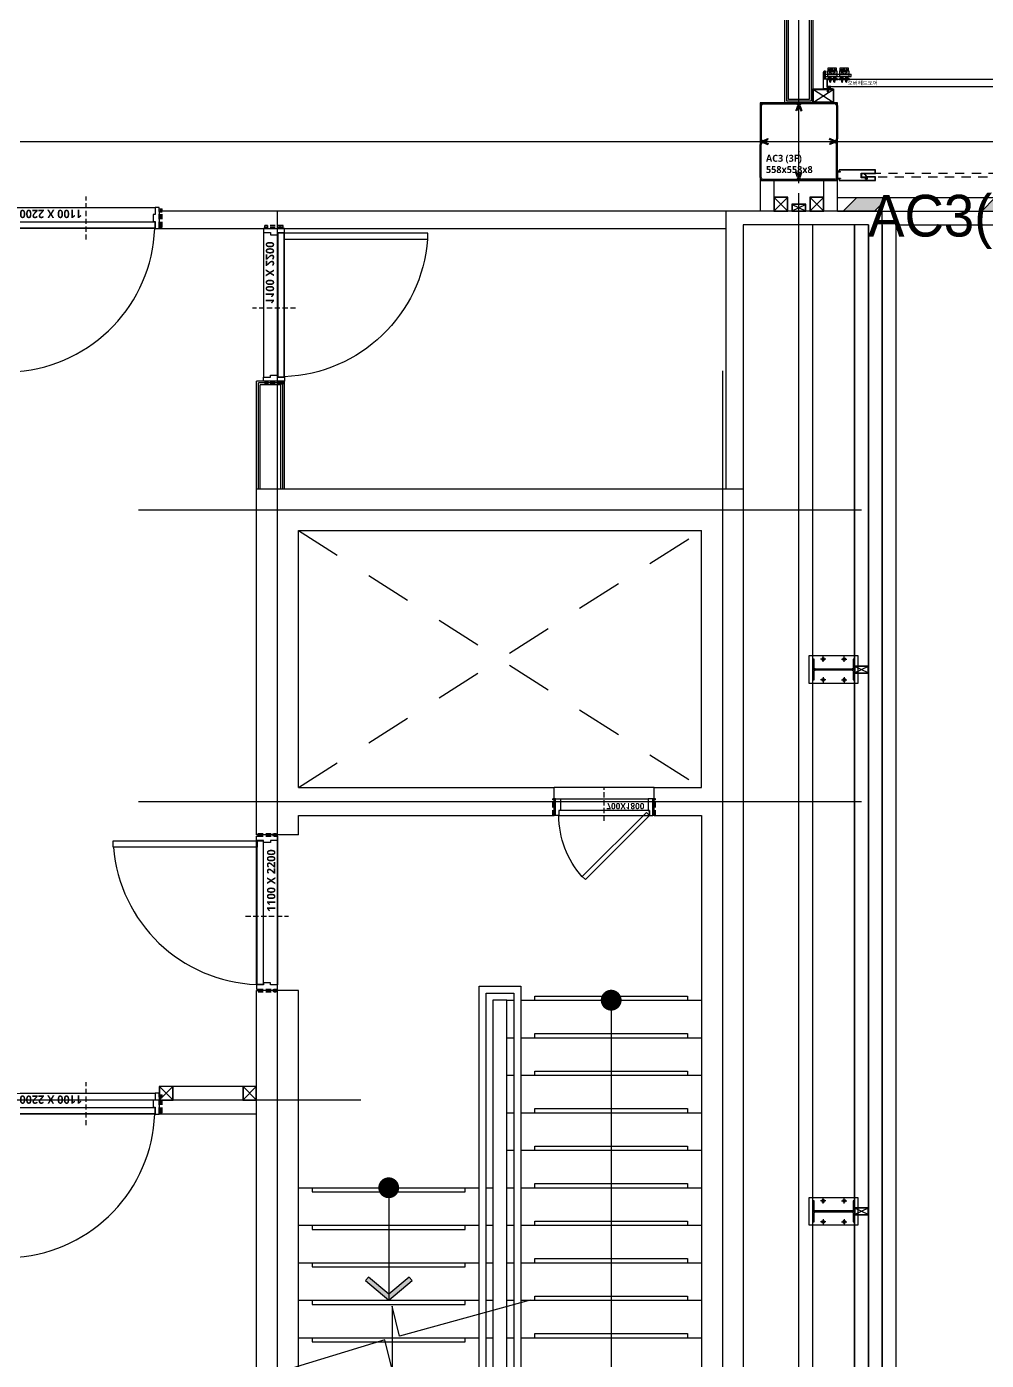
# Model space of a CAD drawing. Header units: millimetres. Extents: x -47382 to 204618, y -51045 to 127155.
# Drawn here: x 74446 to 81348, y 9599 to 19199 of the extents above; entities that cross this region are included whole.
import ezdxf
from ezdxf.enums import TextEntityAlignment as Align

# ---------------------------------------------------------------- set-up
doc = ezdxf.new("R2010")
doc.units = ezdxf.units.MM
doc.header["$LTSCALE"] = 300
doc.header["$MEASUREMENT"] = 0
for name, pattern in [('AF_01_Xref_PLAN_REV_01$0$HID', [2.3, 1.5, -0.8]), ('CEN', [62, 60, -1, 0, -1]), ('HID', [2, 1.1, -0.9]), ('HIDDEN2', [0.1875, 0.125, -0.0625])]:
    doc.linetypes.add(name, pattern=pattern)
doc.layers.get('0').update_dxf_attribs({"linetype": 'CONTINUOUS'})
doc.layers.get('Defpoints').update_dxf_attribs({"color": 153, "linetype": 'CONTINUOUS'})
for name, color, linetype in [('1', 7, 'CONTINUOUS'), ('6', 6, 'CONTINUOUS'), ('A-CEN', 1, 'CEN'), ('A-DOOR', 4, 'CONTINUOUS'), ('A-DOOR-JAMB', 4, 'CONTINUOUS'), ('A-DOOR-SILL', 8, 'CONTINUOUS'), ('A-DOOR-SWING', 8, 'CONTINUOUS'), ('A-FLOR-FLIN-TYP2', 8, 'CONTINUOUS'), ('A-FLOR-GW', 6, 'CONTINUOUS'), ('A-FLOR-PANL', 6, 'CONTINUOUS'), ('A-FLOR-STRA-ETC', 7, 'CONTINUOUS'), ('A-FLOR-STRA-MAIN', 4, 'CONTINUOUS'), ('A-FLOR-STRA-SUB', 9, 'CONTINUOUS'), ('A-FLOR-STUD', 9, 'CONTINUOUS'), ('A-PS-HID', 5, 'HID'), ('A-ST-AXIS-CEN', 252, 'CEN'), ('A-ST-COL', 2, 'CONTINUOUS'), ('A-ST-CONC', 2, 'CONTINUOUS'), ('A-WALL-DRY1', 7, 'CONTINUOUS'), ('AA-PARK-CAR4(B)', 5, 'CONTINUOUS'), ('AF_01_Xref_PLAN_REV_01$0$_시설물', 9, 'CONTINUOUS'), ('AF_01_Xref_PLAN_REV_01$0$DF', 7, 'CONTINUOUS'), ('Bound', 9, 'CONTINUOUS'), ('OVERHEAD DOOR - 1', 4, 'HID'), ('SS-PLATE', 32, 'CONTINUOUS'), ('STEEL', 2, 'CONTINUOUS'), ('XREF-PLAN$0$A-STEEL', 7, 'CONTINUOUS'), ('방화셔터', 11, 'HID')]:
    doc.layers.add(name, color=color, linetype=linetype)
doc.layers.add('A-ANNO-NPLT', color=129, linetype='CONTINUOUS', plot=False)
doc.layers.add('Defpoint', color=161, linetype='CONTINUOUS', plot=False)
doc.styles.add('AF_01_Xref_PLAN_REV_01$0$TEXT', font='')
doc.styles.add('SH_대대리576', font='NanumGothicBold.ttf')
doc.styles.add('SHP-나눔bo', font='')
doc.styles.add('돋움', font='')
doc.styles.get('AF_01_Xref_PLAN_REV_01$0$TEXT').set_extended_font_data('NanumGothic', bold=True)
doc.styles.get('SHP-나눔bo').set_extended_font_data('NanumGothic', bold=True)
doc.styles.get('돋움').set_extended_font_data('Dotum')

# ---------------------------------------------------------------- blocks, each defined once
blk = doc.blocks.new('A$Ce0defec1')
at = {"layer": 'A-ANNO-NPLT', "linetype": 'HIDDEN2'}
for p, q in [((-120, 720), (-120, 700)), ((-120, 720), (0, 720)), ((-120, 710), (0, 710)), ((-120, 700), (0, 700)), ((-110, 720), (-110, 700)), ((-20, 720), (-20, 700)), ((0, 720), (0, 700)), ((-160, 350), (78.3, 350)), ((-120, 0), (-120, -20)), ((-120, 0), (0, 0)), ((-110, 0), (-110, -20)), ((-20, 0), (-20, -20)), ((0, 0), (0, -20)), ((-120, -10), (0, -10)), ((-120, -20), (0, -20))]:
    blk.add_line(p, q, dxfattribs=at)
at = {"layer": 'A-ANNO-NPLT', "linetype": 'ByBlock'}
blk.add_lwpolyline([(-120, 676.7), (-85, 676.7), (-85, 23.3), (-120, 23.3)], close=True, dxfattribs=at)
at = {"layer": 'A-DOOR', "linetype": 'ByBlock'}
for p, q in [((-582, 214.7), (-120, 676.7)), ((-120, 676.7), (-120, 700)), ((-120, 700), (0, 700)), ((-120, 676.7), (-98, 654.7)), ((-85, 676.7), (-120, 676.7)), ((-85, 665), (-85, 676.7)), ((0, 700), (0, 665)), ((-560.8, 191.9), (-98, 654.7)), ((0, 665), (-85, 665))]:
    blk.add_line(p, q, dxfattribs=at)
blk.add_lwpolyline([(-582, 214.7), (-560.8, 191.9)], dxfattribs=at)
at = {"layer": 'A-DOOR-JAMB'}
for p, q in [((-85, 23.3), (-120, 23.3)), ((-120, 23.3), (-120, 0)), ((-110, 0), (0, 0)), ((-85, 35), (-85, 23.3)), ((0, 35), (-85, 35)), ((0, 0), (0, 35))]:
    blk.add_line(p, q, dxfattribs=at)
at = {"layer": 'A-DOOR-SILL'}
blk.add_line((0, 17.5), (0, 665), dxfattribs=at)
at = {"layer": 'A-DOOR-SWING'}
blk.add_arc((-117.3, 691.3), 668, 228.39157, 269.76546, dxfattribs=at)
at = {"layer": 'A-ANNO-NPLT', "linetype": 'ByBlock', "style": 'SHP-나눔bo'}
blk.add_text('700X1800', height=45, rotation=90, dxfattribs=at).set_placement((-30.4, 502.4), align=Align.CENTER)
blk = doc.blocks.new('A$C0e376f74')
at = {"layer": 'A-ANNO-NPLT', "linetype": 'HIDDEN2'}
for p, q in [((525, 230), (525, -80)), ((-20, 140), (-20, 10)), ((0, 140), (-20, 140)), ((0, 120), (-20, 120)), ((-10, 140), (-10, 10)), ((0, 140), (0, 10)), ((1100, 140), (1120, 140)), ((1100, 140), (1100, 10)), ((1100, 120), (1120, 120)), ((1110, 140), (1110, 10)), ((1120, 140), (1120, 10)), ((0, 30), (-20, 30)), ((0, 10), (-20, 10)), ((1100, 30), (1120, 30)), ((1100, 10), (1120, 10))]:
    blk.add_line(p, q, dxfattribs=at)
at = {"layer": 'A-ANNO-NPLT', "linetype": 'ByBlock'}
blk.add_lwpolyline([(1067, 102), (33, 102), (33, 147), (1067, 147)], close=True, dxfattribs=at)
at = {"layer": 'A-DOOR', "linetype": 'ByBlock'}
blk.add_lwpolyline([(1067, 1181), (1067, 147), (1022, 147), (1022, 1181)], close=True, dxfattribs=at)
at = {"layer": 'A-DOOR-JAMB'}
for points in [[(0, 20), (0, 0), (30, 0), (30, 50), (45, 50), (45, 100), (30, 100), (30, 150), (0, 150), (0, 130)], [(1100, 20), (1100, 0), (1070, 0), (1070, 50), (1055, 50), (1055, 100), (1070, 100), (1070, 150), (1100, 150), (1100, 130)]]:
    blk.add_lwpolyline(points, dxfattribs=at)
at = {"layer": 'A-DOOR-SILL'}
for p, q in [((30, 150), (1070, 150)), ((1070, 0), (30, 0))]:
    blk.add_line(p, q, dxfattribs=at)
at = {"layer": 'A-DOOR-SWING'}
blk.add_arc((1106.9, 108.7), 1074.7, 94.52992, 177.80346, dxfattribs=at)
at = {"layer": 'A-ANNO-NPLT', "linetype": 'ByBlock', "style": 'SHP-나눔bo'}
blk.add_text('1100 X 2200', height=60, dxfattribs=at).set_placement((780.6, 15.7), align=Align.CENTER)
blk = doc.blocks.new('XR-평면도$0$8F-PLAN$0$arrow2')
at = {"color": 8}
blk.add_lwpolyline([(-0.002, 0.87), (0.738, 0), (-0.002, -0.87), (0.15, -1), (1, 0), (0.15, 1)], close=True, dxfattribs=at)
for points in [[(-0.002, 0.87), (0.15, 1), (0.738, 0), (1, 0)], [(0.738, 0), (1, 0), (-0.002, -0.87), (0.15, -1)]]:
    blk.add_solid(points, dxfattribs=at)
blk = doc.blocks.new('35')
at = {"layer": 'A-CEN'}
for p, q in [((-5643.6, -850), (-5643.6, 9450)), ((-2443.6, 9450), (-2443.6, -850)), ((-6643.6, 8450), (-1443.6, 8450)), ((-6643.6, 6350), (-1443.6, 6350))]:
    blk.add_line(p, q, dxfattribs=at)
at = {"layer": 'A-FLOR-FLIN-TYP2'}
blk.add_line((-2933.6, 6450), (-3653.6, 6450), dxfattribs=at)
at = {"layer": 'A-FLOR-STRA-ETC'}
for p, q in [((-3243.6, 4920), (-3243.6, 1125)), ((-4843.6, 3570), (-4843.6, 2760))]:
    blk.add_line(p, q, dxfattribs=at)
at = {"layer": 'A-FLOR-STRA-ETC', "const_width": 75}
for points in [[(-3243.6, 4957.5, -1), (-3243.6, 4882.5, -1)], [(-4843.6, 3607.5, -1), (-4843.6, 3532.5, -1)]]:
    blk.add_lwpolyline(points, format="xyb", close=True, dxfattribs=at)
at = {"layer": 'A-FLOR-STRA-ETC'}
blk.add_lwpolyline([(-3825.8, 2760.5), (-4764.9, 2501.5), (-4818.6, 2718.8), (-4818.6, 2261.2), (-4871.6, 2475.1), (-5711.5, 2217.6)], dxfattribs=at)
at = {"layer": 'A-FLOR-STRA-MAIN'}
for p, q in [((-3993.6, 4920), (-3943.6, 4920)), ((-3893.6, 4920), (-2593.6, 4920)), ((-3993.6, 4650), (-3943.6, 4650)), ((-3893.6, 4650), (-2593.6, 4650)), ((-3993.6, 4380), (-3943.6, 4380)), ((-3893.6, 4380), (-2593.6, 4380)), ((-3993.6, 4110), (-3943.6, 4110)), ((-3893.6, 4110), (-2593.6, 4110)), ((-3993.6, 3840), (-3943.6, 3840)), ((-3893.6, 3840), (-2593.6, 3840)), ((-5493.6, 3570), (-4193.6, 3570)), ((-4143.6, 3570), (-4093.6, 3570)), ((-3993.6, 3570), (-3943.6, 3570)), ((-3893.6, 3570), (-2593.6, 3570)), ((-5493.6, 3300), (-4193.6, 3300)), ((-4143.6, 3300), (-4093.6, 3300)), ((-3993.6, 3300), (-3943.6, 3300)), ((-3893.6, 3300), (-2593.6, 3300)), ((-5493.6, 3030), (-4193.6, 3030)), ((-4143.6, 3030), (-4093.6, 3030)), ((-3993.6, 3030), (-3943.6, 3030)), ((-3893.6, 3030), (-2593.6, 3030)), ((-5493.6, 2760), (-4193.6, 2760)), ((-4143.6, 2760), (-4093.6, 2760)), ((-3993.6, 2760), (-3943.6, 2760)), ((-3893.6, 2760), (-2593.6, 2760)), ((-5493.6, 2490), (-4193.6, 2490)), ((-4143.6, 2490), (-4093.6, 2490)), ((-3993.6, 2490), (-3943.6, 2490)), ((-3893.6, 2490), (-2593.6, 2490))]:
    blk.add_line(p, q, dxfattribs=at)
blk.add_lwpolyline([(-3993.6, 4920), (-4093.6, 4920), (-4093.6, 1950), (-3993.6, 1950)], close=True, dxfattribs=at)
at = {"layer": 'A-FLOR-STRA-SUB'}
for points in [[(-4193.6, 5020), (-3893.6, 5020), (-3893.6, 1850), (-4193.6, 1850)], [(-4143.6, 4970), (-3943.6, 4970), (-3943.6, 1900), (-4143.6, 1900)]]:
    blk.add_lwpolyline(points, close=True, dxfattribs=at)
at = {"layer": 'A-FLOR-STRA-SUB', "color": 250}
for points in [[(-3793.6, 4920), (-3793.6, 4950), (-2693.6, 4950), (-2693.6, 4920)], [(-3793.6, 4650), (-3793.6, 4680), (-2693.6, 4680), (-2693.6, 4650)], [(-3793.6, 4380), (-3793.6, 4410), (-2693.6, 4410), (-2693.6, 4380)], [(-3793.6, 4110), (-3793.6, 4140), (-2693.6, 4140), (-2693.6, 4110)], [(-3793.6, 3840), (-3793.6, 3870), (-2693.6, 3870), (-2693.6, 3840)], [(-5393.6, 3570), (-5393.6, 3540), (-4293.6, 3540), (-4293.6, 3570)], [(-3793.6, 3570), (-3793.6, 3600), (-2693.6, 3600), (-2693.6, 3570)], [(-5393.6, 3300), (-5393.6, 3270), (-4293.6, 3270), (-4293.6, 3300)], [(-3793.6, 3300), (-3793.6, 3330), (-2693.6, 3330), (-2693.6, 3300)], [(-5393.6, 3030), (-5393.6, 3000), (-4293.6, 3000), (-4293.6, 3030)], [(-3793.6, 3030), (-3793.6, 3060), (-2693.6, 3060), (-2693.6, 3030)], [(-3793.6, 2760), (-3793.6, 2790), (-2693.6, 2790), (-2693.6, 2760)], [(-5393.6, 2760), (-5393.6, 2730), (-4293.6, 2730), (-4293.6, 2760)], [(-3793.6, 2490), (-3793.6, 2520), (-2693.6, 2520), (-2693.6, 2490)], [(-5393.6, 2490), (-5393.6, 2460), (-4293.6, 2460), (-4293.6, 2490)]]:
    blk.add_lwpolyline(points, dxfattribs=at)
at = {"layer": 'A-PS-HID'}
for p, q in [((-5493.6, 6450), (-2593.6, 8300)), ((-5493.6, 8300), (-2593.6, 6450))]:
    blk.add_line(p, q, dxfattribs=at)
at = {"layer": 'A-ST-CONC'}
for p, q in [((-5793.6, 8600), (-2293.6, 8600)), ((-5793.6, 6110), (-5793.6, 8600)), ((-2293.6, 8600), (-2293.6, 0)), ((-5493.6, 8300), (-2593.6, 8300)), ((-5493.6, 6450), (-5493.6, 8300)), ((-2593.6, 6450), (-2593.6, 8300)), ((-5493.6, 6450), (-3653.6, 6450)), ((-3653.6, 6250), (-3653.6, 6450)), ((-2933.6, 6250), (-2933.6, 6450)), ((-2933.6, 6450), (-2593.6, 6450)), ((-5493.6, 6250), (-3653.6, 6250)), ((-5493.6, 6110), (-5493.6, 6250)), ((-2933.6, 6250), (-2593.6, 6250)), ((-2593.6, 6250), (-2593.6, 300)), ((-5493.6, 6110), (-5793.6, 6110)), ((-5793.6, 0), (-5793.6, 4990)), ((-5493.6, 4990), (-5793.6, 4990)), ((-5493.6, 300), (-5493.6, 4990))]:
    blk.add_line(p, q, dxfattribs=at)
at = {"layer": 'A-DOOR', "xscale": -1, "rotation": 270}
blk.add_blockref('A$Ce0defec1', (-3643.6, 6370), dxfattribs=at)
at = {"layer": 'A-DOOR', "rotation": 89.99999999999997}
blk.add_blockref('A$C0e376f74', (-5643.6, 5000), dxfattribs=at)
at = {"layer": 'A-FLOR-STRA-ETC', "extrusion": (0, 0, -1), "xscale": -166.9148302599861, "yscale": 167.8920954242349, "zscale": -166.9148302599861, "rotation": 89.99998299062116}
blk.add_blockref('XR-평면도$0$8F-PLAN$0$arrow2', (4843.6, 2926.9), dxfattribs=at)
blk = doc.blocks.new('A$C284E115B')
at = {"layer": 'A-FLOR-STUD'}
for p, q in [((2.3, 47.7, -103000), (97.7, 2.3, -103000)), ((2.3, 2.3, -103000), (97.7, 47.7, -103000))]:
    blk.add_line(p, q, dxfattribs=at)
at = {"layer": 'A-FLOR-STUD', "elevation": -103000}
for points in [[(0, 50), (100, 50), (100, 0), (0, 0)], [(2.3, 47.7), (97.7, 47.7), (97.7, 2.3), (2.3, 2.3)]]:
    blk.add_lwpolyline(points, close=True, dxfattribs=at)
blk = doc.blocks.new('BOLT')
at = {"layer": '1', "color": 251}
for p, q in [((-21, 0), (21, 0)), ((0, -21), (0, 21))]:
    blk.add_line(p, q, dxfattribs=at)
at = {"layer": '6', "color": 251}
blk.add_circle((0, 0), 11, dxfattribs=at)
blk = doc.blocks.new('WC2_BP')
at = {"layer": 'SS-PLATE', "color": 251, "ltscale": 0.05}
blk.add_lwpolyline([(-175, -100), (175, -100), (175, 100), (-175, 100)], close=True, dxfattribs=at)
at = {"linetype": 'HID', "yscale": 0.909090909090909, "zscale": 0.909090909090909}
for p, xscale in [((-75, 75), -0.909090909090909), ((75, 75), 0.909090909090909)]:
    blk.add_blockref('BOLT', p, dxfattribs=dict(at, xscale=xscale))
at = {"linetype": 'HID', "yscale": 0.909090909090909, "zscale": 0.909090909090909, "rotation": 180}
for p, xscale in [((-75, -75), 0.909090909090909), ((75, -75), -0.909090909090909)]:
    blk.add_blockref('BOLT', p, dxfattribs=dict(at, xscale=xscale))
blk = doc.blocks.new('H-300X150X6_5X9')
at = {"layer": 'Defpoint'}
for p, q in [((0, -150), (0, 150)), ((-3.25, 0), (3.25, 0))]:
    blk.add_line(p, q, dxfattribs=at)
at = {"layer": 'STEEL'}
blk.add_lwpolyline([(-75, -150), (-75, -141), (-16.25, -141, 0.4142136), (-3.25, -128), (-3.25, 128, 0.4142136), (-16.25, 141), (-75, 141), (-75, 150), (75, 150), (75, 141), (16.25, 141, 0.4142136), (3.25, 128), (3.25, -128, 0.4142136), (16.25, -141), (75, -141), (75, -150)], format="xyb", close=True, dxfattribs=at)
at = {"layer": 'SS-PLATE', "color": 251, "ltscale": 0.05, "rotation": 90}
blk.add_blockref('WC2_BP', (0, 0), dxfattribs=at)
blk = doc.blocks.new('A$C2E56680A')
blk.add_blockref('A$C284E115B', (0, 50))
at = {"layer": 'STEEL', "rotation": 269.9999999999999}
blk.add_blockref('H-300X150X6_5X9', (250, 75, -103000), dxfattribs=at)
blk = doc.blocks.new('A$C021975BA')
at = {"layer": 'A-WALL-DRY1'}
for points in [[(-25, 351), (-25, -570), (175, -570), (175, 351)], [(-12.5, 338.5), (-12.5, -557.5), (162.5, -557.5), (162.5, 338.5)], [(0, 326), (0, -545), (150, -545), (150, 326)]]:
    blk.add_lwpolyline(points, close=True, dxfattribs=at)
blk = doc.blocks.new('XREF-PLAN$0$각-100X100')
at = {"layer": 'XREF-PLAN$0$A-STEEL', "color": 1}
for p, q in [((-47.7, -47.7), (47.7, 47.7)), ((-47.7, 47.7), (47.7, -47.7))]:
    blk.add_line(p, q, dxfattribs=at)
at = {"layer": 'XREF-PLAN$0$A-STEEL'}
blk.add_lwpolyline([(-50, -50), (50, -50), (50, 50), (-50, 50)], close=True, dxfattribs=at)
at = {"layer": 'XREF-PLAN$0$A-STEEL', "color": 8}
blk.add_lwpolyline([(-47.7, -47.7), (47.7, -47.7), (47.7, 47.7), (-47.7, 47.7)], close=True, dxfattribs=at)
blk = doc.blocks.new('_P대형')
at = {"layer": 'AA-PARK-CAR4(B)'}
blk.add_lwpolyline([(-150, -1500), (-150, -13000), (-3250, -13000), (-3250, -1500)], close=True, dxfattribs=at)
blk = doc.blocks.new('AF_01_Xref_PLAN_REV_01$0$OHD-BOLT')
at = {"layer": 'AF_01_Xref_PLAN_REV_01$0$DF', "color": 9}
for p, q in [((-5.2, -34.7), (-5.2, -31)), ((5.2, -31), (-5.2, -31)), ((4.1, -35.2), (-4.1, -35.2)), ((-3.2, -4.8), (-3.2, -9.1)), ((-3.2, -9.9), (-3.2, -10.9)), ((-3.2, -11.7), (-3.2, -12.7)), ((-3.2, -13.5), (-3.2, -14.6)), ((-3.2, -15.4), (-3.2, -16.4)), ((-3.2, -17.2), (-3.2, -18.2)), ((-3.2, -19), (-3.2, -20.1)), ((-3.2, -20.9), (-3.2, -21.9)), ((-3.2, -22.7), (-3.2, -23.7)), ((-3.2, -24.5), (-3.2, -25.5)), ((-3.2, -26.4), (-3.2, -27.2)), ((-2.7, -34.7), (-2.7, -31)), ((2.7, -34.7), (2.7, -31)), ((3.1, -4.8), (3.1, -8.3)), ((3.1, -9.1), (3.1, -10.1)), ((3.1, -10.9), (3.1, -11.9)), ((3.1, -12.7), (3.1, -13.8)), ((3.1, -14.6), (3.1, -15.6)), ((3.1, -16.4), (3.1, -17.4)), ((3.1, -18.2), (3.1, -19.3)), ((3.1, -20.1), (3.1, -21.1)), ((3.1, -21.9), (3.1, -22.9)), ((3.1, -23.7), (3.1, -24.8)), ((3.1, -25.6), (3.1, -27.2)), ((5.2, -34.7), (5.2, -31))]:
    blk.add_line(p, q, dxfattribs=at)
at = {"layer": 'AF_01_Xref_PLAN_REV_01$0$DF', "color": 10}
for p, q in [((4.1, -8.3), (-4.2, -11.7)), ((-1.1, -8.6), (-4.2, -9.9)), ((4.1, -10.1), (-4.2, -13.5)), ((4.1, -11.9), (-4.2, -15.4)), ((4.1, -13.8), (-4.2, -17.2)), ((4.1, -15.6), (-4.2, -19)), ((4.1, -17.4), (-4.2, -20.9)), ((4.1, -19.3), (-4.2, -22.7)), ((4.1, -21.1), (-4.2, -24.5)), ((4.1, -22.9), (-4.2, -26.4)), ((4.1, -24.8), (-1.8, -27.2))]:
    blk.add_line(p, q, dxfattribs=at)
at = {"layer": 'AF_01_Xref_PLAN_REV_01$0$DF', "color": 9}
for points in [[(-3.2, -4.8), (0, 0), (3.1, -4.8)], [(3.1, -6.8), (-1.1, -8.6), (-3.2, -7.5), (-0.7, -5), (0, 0)], [(-3.2, -10.3), (-4.2, -9.9), (-3.2, -10.7)], [(-3.2, -12.1), (-4.2, -11.7), (-3.2, -12.5)], [(-3.2, -13.9), (-4.2, -13.5), (-3.2, -14.3)], [(-3.2, -15.8), (-4.2, -15.4), (-3.2, -16.2)], [(-3.2, -17.6), (-4.2, -17.2), (-3.2, -18)], [(-3.2, -19.4), (-4.2, -19), (-3.2, -19.8)], [(-3.2, -21.3), (-4.2, -20.9), (-3.2, -21.7)], [(-3.2, -23.1), (-4.2, -22.7), (-3.2, -23.5)], [(-3.2, -24.9), (-4.2, -24.5), (-3.2, -25.3)], [(-3.2, -26.8), (-4.2, -26.4), (-3.2, -27.2)], [(-2.6, -27.2), (3.1, -24.8), (4.1, -24.8), (3.1, -25.6), (-0.7, -27.2)], [(3.1, -7.9), (4.1, -8.3), (3.1, -7.5)], [(3.1, -7.9), (4.1, -8.3), (3.1, -7.5)], [(3.1, -9.7), (4.1, -10.1), (3.1, -9.3)], [(3.1, -9.7), (4.1, -10.1), (3.1, -9.3)], [(3.1, -11.5), (4.1, -11.9), (3.1, -11.1)], [(3.1, -11.5), (4.1, -11.9), (3.1, -11.1)], [(3.1, -13.4), (4.1, -13.8), (3.1, -13)], [(3.1, -13.4), (4.1, -13.8), (3.1, -13)], [(3.1, -15.2), (4.1, -15.6), (3.1, -14.8)], [(3.1, -15.2), (4.1, -15.6), (3.1, -14.8)], [(3.1, -17), (4.1, -17.4), (3.1, -16.6)], [(3.1, -17), (4.1, -17.4), (3.1, -16.6)], [(3.1, -18.9), (4.1, -19.3), (3.1, -18.5)], [(3.1, -18.9), (4.1, -19.3), (3.1, -18.5)], [(3.1, -20.7), (4.1, -21.1), (3.1, -20.3)], [(3.1, -20.7), (4.1, -21.1), (3.1, -20.3)], [(3.1, -22.5), (4.1, -22.9), (3.1, -22.1)], [(3.1, -22.5), (4.1, -22.9), (3.1, -22.1)], [(3.1, -24.4), (4.1, -24.8), (3.1, -24)]]:
    blk.add_lwpolyline(points, dxfattribs=at)
for points in [[(-9, -28), (9, -28), (9, -27.2), (-9, -27.2)], [(-4.3, -31), (4.3, -31), (9, -28), (-9, -28)], [(-4.2, -11.7), (-3.2, -10.9), (3.1, -8.3), (4.1, -8.3), (3.1, -9.1), (-3.2, -11.7)], [(-4.2, -9.9), (-3.2, -9.1), (-2.1, -8.6), (-1.1, -8.6), (-2.1, -9.4), (-3.2, -9.9)], [(-4.2, -13.5), (-3.2, -12.7), (3.1, -10.1), (4.1, -10.1), (3.1, -10.9), (-3.2, -13.5)], [(-4.2, -15.4), (-3.2, -14.6), (3.1, -11.9), (4.1, -11.9), (3.1, -12.7), (-3.2, -15.4)], [(-4.2, -17.2), (-3.2, -16.4), (3.1, -13.8), (4.1, -13.8), (3.1, -14.6), (-3.2, -17.2)], [(-4.2, -19), (-3.2, -18.2), (3.1, -15.6), (4.1, -15.6), (3.1, -16.4), (-3.2, -19)], [(-4.2, -20.9), (-3.2, -20.1), (3.1, -17.4), (4.1, -17.4), (3.1, -18.2), (-3.2, -20.9)], [(-4.2, -22.7), (-3.2, -21.9), (3.1, -19.3), (4.1, -19.3), (3.1, -20.1), (-3.2, -22.7)], [(-4.2, -24.5), (-3.2, -23.7), (3.1, -21.1), (4.1, -21.1), (3.1, -21.9), (-3.2, -24.5)], [(-4.2, -26.4), (-3.2, -25.5), (3.1, -22.9), (4.1, -22.9), (3.1, -23.7), (-3.2, -26.4)]]:
    blk.add_lwpolyline(points, close=True, dxfattribs=at)
for centre, radius, start, end in [((-4, -33.3), 1.86, 226.9662, 313.0338), ((0, -27.6), 7.61, 249.11949, 290.88051), ((4, -33.3), 1.86, 226.9662, 313.0338)]:
    blk.add_arc(centre, radius, start, end, dxfattribs=at)
blk = doc.blocks.new('AF_01_Xref_PLAN_REV_01$0$OHD-UNIT_01')
at = {"layer": 'AF_01_Xref_PLAN_REV_01$0$DF', "color": 6}
for p, q in [((6.3, -35.8), (6.3, -36.1)), ((16, -47.3), (16, -60.3)), ((16.2, -47.3), (16.2, -60.3)), ((19.8, -47.3), (19.8, -60.3)), ((20, -47.3), (20, -60.3)), ((30, -52.8), (30, -79)), ((40, -52.8), (40, -79)), ((50, -47.3), (50, -60.3)), ((50.2, -47.3), (50.2, -60.3)), ((53.8, -47.3), (53.8, -60.3)), ((54, -47.3), (54, -60.3)), ((63.7, -35.8), (63.7, -36.1))]:
    blk.add_line(p, q, dxfattribs=at)
for points in [[(0, 0), (70, 0), (70, -2.3), (0, -2.3)], [(6.2, -2.3), (63.8, -2.3), (63.8, -17.3), (6.2, -17.3)]]:
    blk.add_lwpolyline(points, close=True, dxfattribs=at)
blk.add_lwpolyline([(70, -17.3, -0.032432), (70, -35.8), (0, -35.8, -0.032432), (0, -17.3)], format="xyb", close=True, dxfattribs=at)
blk.add_lwpolyline([(53.8, -60.3), (66.2, -60.3), (66.8, -59.3), (66.8, -37.2, 0.374279), (65.9, -36.3), (59.2, -35.8), (10.7, -35.8), (4.1, -36.3, 0.374279), (3.2, -37.2), (3.2, -59.3)], format="xyb", dxfattribs=at)
for points in [[(16, -59.3), (3.2, -59.3), (3.8, -60.3), (16.2, -60.3)], [(6.2, -60.3), (6.2, -80), (63.8, -80), (63.8, -60.3)], [(19.8, -60.3), (29.5, -60.3), (29.5, -52.4)], [(29.5, -59.3), (20, -59.3)], [(40.5, -52.4), (40.5, -60.3), (50.2, -60.3)], [(50, -59.3), (40.5, -59.3)], [(66.8, -59.3), (54, -59.3)]]:
    blk.add_lwpolyline(points, dxfattribs=at)
at = {"layer": 'AF_01_Xref_PLAN_REV_01$0$DF', "color": 9}
for points in [[(15, -17.3), (15, -14.3), (21, -14.3), (21, -17.3)], [(15, -60.3), (15, -70), (21, -70), (21, -60.3)], [(15.2, -17.3), (15.2, -14.6), (20.8, -14.6), (20.8, -17.3)], [(15.2, -60.3), (15.2, -69.8), (20.8, -69.8), (20.8, -60.3)], [(55, -17.3), (55, -14.3), (49, -14.3), (49, -17.3)], [(55, -60.3), (55, -70), (49, -70), (49, -60.3)], [(54.8, -17.3), (54.8, -14.6), (49.2, -14.6), (49.2, -17.3)], [(54.8, -60.3), (54.8, -69.8), (49.2, -69.8), (49.2, -60.3)]]:
    blk.add_lwpolyline(points, dxfattribs=at)
at = {"layer": 'AF_01_Xref_PLAN_REV_01$0$DF', "color": 6}
for radius in [9, 8.5]:
    blk.add_circle((35, -45.3), radius, dxfattribs=at)
for centre, radius, start, end in [((18, -47.3), 2, 0, 180), ((18, -47.3), 1.8, 0, 180), ((31, -79), 1, 180, 270), ((39, -79), 1, 270, 0), ((52, -47.3), 2, 0, 180), ((52, -47.3), 1.8, 0, 180)]:
    blk.add_arc(centre, radius, start, end, dxfattribs=at)
at = {"layer": 'AF_01_Xref_PLAN_REV_01$0$DF'}
blk.add_blockref('AF_01_Xref_PLAN_REV_01$0$OHD-BOLT', (20.2, 24.9), dxfattribs=at)
at = {"layer": 'AF_01_Xref_PLAN_REV_01$0$DF', "xscale": -1}
blk.add_blockref('AF_01_Xref_PLAN_REV_01$0$OHD-BOLT', (49.8, 24.9), dxfattribs=at)
blk = doc.blocks.new('*U218')
at = {"layer": 'AF_01_Xref_PLAN_REV_01$0$DF', "color": 4}
for p, q in [((-58.4, 205.5), (-44.7, 205.5)), ((111.5, 205.5), (125.9, 205.5)), ((125.9, 190.2), (125.9, 205.2)), ((10388.5, 205.5), (10374.1, 205.5)), ((10374.1, 190.2), (10374.1, 205.2)), ((10558.4, 205.5), (10544.7, 205.5)), ((-58.4, 190.5), (-44.7, 190.5)), ((111.5, 190.5), (125.9, 190.5)), ((10388.5, 190.5), (10374.1, 190.5)), ((10558.4, 190.5), (10544.7, 190.5))]:
    blk.add_line(p, q, dxfattribs=at)
at = {"layer": 'AF_01_Xref_PLAN_REV_01$0$DF', "color": 9, "linetype": 'AF_01_Xref_PLAN_REV_01$0$HID'}
for p, q in [((-44.7, 205.5), (25.5, 205.5)), ((41.3, 205.5), (111.5, 205.5)), ((10458.7, 205.5), (10388.5, 205.5)), ((10544.7, 205.5), (10474.5, 205.5)), ((-44.7, 190.5), (25.5, 190.5)), ((41.3, 190.5), (111.5, 190.5)), ((10458.7, 190.5), (10388.5, 190.5)), ((10544.7, 190.5), (10474.5, 190.5))]:
    blk.add_line(p, q, dxfattribs=at)
at = {"layer": 'AF_01_Xref_PLAN_REV_01$0$DF'}
for p, q in [((25.5, 205.5), (41.3, 205.5)), ((10474.5, 205.5), (10458.7, 205.5)), ((25.5, 190.5), (41.3, 190.5)), ((10474.5, 190.5), (10458.7, 190.5))]:
    blk.add_line(p, q, dxfattribs=at)
at = {"layer": 'AF_01_Xref_PLAN_REV_01$0$DF', "color": 9}
for p, q in [((-145.5, 95.5), (-4.5, 4.5)), ((-145.5, 4.5), (-4.5, 95.5)), ((10645.5, 95.5), (10504.5, 4.5)), ((10645.5, 4.5), (10504.5, 95.5))]:
    blk.add_line(p, q, dxfattribs=at)
at = {"layer": 'AF_01_Xref_PLAN_REV_01$0$DF'}
for points in [[(-75, 221), (-75, 100), (-7.5, 100), (-7.5, 101.6), (-73.4, 101.6), (-73.4, 221), (-75, 221)], [(10575, 221), (10575, 100), (10507.5, 100), (10507.5, 101.6), (10573.4, 101.6), (10573.4, 221), (10575, 221)]]:
    blk.add_lwpolyline(points, dxfattribs=at)
for points in [[(-68.4, 231), (-58.4, 231), (-53.4, 221), (-57, 221), (-60.4, 227.8), (-66.4, 227.8), (-70.2, 220.2), (-70.2, 174.4), (-53.4, 174.4), (-53.4, 171.2), (-73.4, 171.2), (-73.4, 221)], [(10568.4, 231), (10558.4, 231), (10553.4, 221), (10557, 221), (10560.4, 227.8), (10566.4, 227.8), (10570.2, 220.2), (10570.2, 174.4), (10553.4, 174.4), (10553.4, 171.2), (10573.4, 171.2), (10573.4, 221)], [(-150, 100), (0, 100), (0, 0), (-150, 0)], [(30.4, 171.2), (-49.6, 171.2), (-49.6, 113.8), (-21.1, 113.8), (-21.1, 117), (-46.4, 117), (-46.4, 168), (30.4, 168)], [(30.4, 171.2), (30.4, 168), (-49.6, 168), (-49.6, 171.2)], [(36.4, 171.2), (36.4, 168), (116.4, 168), (116.4, 171.2)], [(10463.6, 171.2), (10463.6, 168), (10383.6, 168), (10383.6, 171.2)], [(10469.6, 171.2), (10549.6, 171.2), (10549.6, 113.8), (10521.1, 113.8), (10521.1, 117), (10546.4, 117), (10546.4, 168), (10469.6, 168)], [(10469.6, 171.2), (10469.6, 168), (10549.6, 168), (10549.6, 171.2)], [(10650, 100), (10500, 100), (10500, 0), (10650, 0)], [(-145.5, 95.5), (-4.5, 95.5), (-4.5, 4.5), (-145.5, 4.5)], [(10645.5, 95.5), (10504.5, 95.5), (10504.5, 4.5), (10645.5, 4.5)]]:
    blk.add_lwpolyline(points, close=True, dxfattribs=at)
at = {"layer": 'AF_01_Xref_PLAN_REV_01$0$DF', "color": 4}
for points in [[(-68.4, 221.2), (-68.4, 179.5, 1), (-58.4, 179.5), (-58.4, 221.2, 1), (-68.4, 221.2)], [(10568.4, 221.2), (10568.4, 179.5, -1), (10558.4, 179.5), (10558.4, 221.2, -1), (10568.4, 221.2)]]:
    blk.add_lwpolyline(points, format="xyb", dxfattribs=at)
blk.add_lwpolyline([(10545.4, 118), (10545.4, 168), (-45.4, 168), (-45.4, 118)], close=True, dxfattribs=at)
at = {"layer": 'AF_01_Xref_PLAN_REV_01$0$DF', "xscale": -1, "rotation": 180}
for name, p in [('AF_01_Xref_PLAN_REV_01$0$OHD-UNIT_01', (-44.6, 171.2)), ('AF_01_Xref_PLAN_REV_01$0$OHD-UNIT_01', (41.4, 171.2)), ('AF_01_Xref_PLAN_REV_01$0$OHD-BOLT', (10540.5, 74.4))]:
    blk.add_blockref(name, p, dxfattribs=at)
at = {"layer": 'AF_01_Xref_PLAN_REV_01$0$DF', "rotation": 180}
for name, p in [('AF_01_Xref_PLAN_REV_01$0$OHD-UNIT_01', (10458.6, 171.2)), ('AF_01_Xref_PLAN_REV_01$0$OHD-UNIT_01', (10544.6, 171.2)), ('AF_01_Xref_PLAN_REV_01$0$OHD-BOLT', (-40.5, 74.4))]:
    blk.add_blockref(name, p, dxfattribs=at)
at = {"layer": 'Defpoints', "style": 'AF_01_Xref_PLAN_REV_01$0$TEXT'}
blk.add_text('오버헤드도어', height=28, dxfattribs=at).set_placement((101.4, 142.5), align=Align.MIDDLE_LEFT)
blk = doc.blocks.new('AF_01_Xref_PLAN_REV_01$0$차량보호대_01')
at = {"layer": 'AF_01_Xref_PLAN_REV_01$0$_시설물'}
for points in [[(41.5, -100), (141.5, 0), (-83.5, 0), (-183.5, -100)], [(1037.5, -100), (1137.5, 0), (912.5, 0), (812.5, -100)], [(1712.5, -100), (1812.5, 0), (1587.5, 0), (1487.5, -100)], [(2387.5, -100), (2487.5, 0), (2262.5, 0), (2162.5, -100)], [(3062.5, -100), (3162.5, 0), (2937.5, 0), (2837.5, -100)], [(3737.5, -100), (3837.5, 0), (3612.5, 0), (3512.5, -100)], [(4412.5, -100), (4512.5, 0), (4287.5, 0), (4187.5, -100)], [(7787.5, -100), (7887.5, 0), (7662.5, 0), (7562.5, -100)], [(5087.5, -100), (5187.5, 0), (4962.5, 0), (4862.5, -100)], [(5762.5, -100), (5862.5, 0), (5637.5, 0), (5537.5, -100)], [(6437.5, -100), (6537.5, 0), (6312.5, 0), (6212.5, -100)], [(7112.5, -100), (7212.5, 0), (6987.5, 0), (6887.5, -100)], [(8462.5, -100), (8562.5, 0), (8337.5, 0), (8237.5, -100)], [(9137.5, -100), (9237.5, 0), (9012.5, 0), (8912.5, -100)], [(9933.5, -100), (10033.5, 0), (9808.5, 0), (9708.5, -100)]]:
    blk.add_hatch(color=253, dxfattribs=at).paths.add_polyline_path(points)
for p, q in [((-183.5, -100, -206000), (-83.5, 0, -206000)), ((41.5, -100, -206000), (141.5, 0, -206000)), ((812.5, -100), (912.5, 0)), ((1037.5, -100), (1137.5, 0)), ((1487.5, -100), (1587.5, 0)), ((1712.5, -100), (1812.5, 0)), ((2162.5, -100), (2262.5, 0)), ((2387.5, -100), (2487.5, 0)), ((2837.5, -100), (2937.5, 0)), ((3062.5, -100), (3162.5, 0)), ((3512.5, -100), (3612.5, 0)), ((3737.5, -100), (3837.5, 0)), ((4187.5, -100), (4287.5, 0)), ((4412.5, -100), (4512.5, 0)), ((7562.5, -100), (7662.5, 0)), ((7787.5, -100), (7887.5, 0)), ((4862.5, -100), (4962.5, 0)), ((5087.5, -100), (5187.5, 0)), ((5537.5, -100), (5637.5, 0)), ((5762.5, -100), (5862.5, 0)), ((6212.5, -100), (6312.5, 0)), ((6437.5, -100), (6537.5, 0)), ((6887.5, -100), (6987.5, 0)), ((7112.5, -100), (7212.5, 0)), ((8237.5, -100), (8337.5, 0)), ((8462.5, -100), (8562.5, 0)), ((8912.5, -100), (9012.5, 0)), ((9137.5, -100), (9237.5, 0)), ((9708.5, -100), (9808.5, 0)), ((9933.5, -100), (10033.5, 0))]:
    blk.add_line(p, q, dxfattribs=at)
at = {"layer": 'AF_01_Xref_PLAN_REV_01$0$_시설물', "color": 6}
blk.add_lwpolyline([(-221, 0), (10221, 0), (10221, -100), (-221, -100)], close=True, dxfattribs=at)
blk = doc.blocks.new('하역장 종류1')
at = {"layer": '방화셔터'}
for p, q in [((279, 593.5), (279, 595)), ((279, 593.5), (279, 595)), ((299, 591.9), (299, 593.5)), ((479.5, 593), (480.5, 595)), ((480.5, 593), (479.5, 593)), ((479.5, 591), (480.5, 593)), ((480.5, 591), (479.5, 591)), ((479.5, 589), (480.5, 591)), ((479.5, 587), (480.5, 589)), ((480.5, 589), (479.5, 589)), ((480.5, 587), (479.5, 587)), ((479.5, 585), (480.5, 587)), ((479.5, 585), (482, 585)), ((489.5, 595), (480.5, 595)), ((487.5, 593), (482.5, 593)), ((482.5, 593), (482.5, 587.5)), ((482.5, 587.5), (487.5, 587.5)), ((487.5, 593), (487.5, 587.5)), ((488, 585), (490.5, 585)), ((490.5, 593), (489.5, 595)), ((489.5, 593), (490.5, 593)), ((490.5, 591), (489.5, 593)), ((490.5, 589), (489.5, 591)), ((489.5, 591), (490.5, 591)), ((489.5, 589), (490.5, 589)), ((490.5, 587), (489.5, 589)), ((489.5, 587), (490.5, 587)), ((490.5, 585), (489.5, 587)), ((279, 541.5), (279, 540)), ((279, 541.5), (279, 540)), ((299, 543.1), (299, 541.5))]:
    blk.add_line(p, q, dxfattribs=at)
at = {"layer": '방화셔터', "linetype": 'HID', "ltscale": 0.2}
for p, q in [((450, 580), (10550, 580)), ((450, 555), (450, 580)), ((10550, 555), (450, 555))]:
    blk.add_line(p, q, dxfattribs=at)
at = {"layer": '방화셔터'}
for points in [[(279, 595), (289, 595), (289, 605), (550, 605), (550, 580), (490, 580), (490, 595), (480, 595), (480, 585), (450, 585), (450, 555), (550, 555), (550, 530), (289, 530), (289, 540), (279, 540)], [(279, 593.5), (290.5, 593.5), (290.5, 603.5), (548.5, 603.5), (548.5, 581.5), (491.5, 581.5), (491.5, 596.5), (478.5, 596.5), (478.5, 586.5), (448.5, 586.5), (448.5, 553.5), (548.5, 553.5), (548.5, 531.5), (290.5, 531.5), (290.5, 541.5), (279, 541.5)], [(299, 593.5), (299, 593.5), (279, 593.5), (279, 541.5), (299, 541.5)], [(299, 591.9), (280.6, 591.9), (280.6, 543.1), (299, 543.1)]]:
    blk.add_lwpolyline(points, dxfattribs=at)
for centre, radius, start, end in [((447.8, 583.8), 35.2, 323.30971, 1.87572), ((447.2, 589.1), 40, 317.9871, 354.16198), ((482.5, 585), 0.5, 0, 180), ((487.5, 585), 0.5, 0, 180), ((473.9, 563.6), 0.5, 0, 180), ((475.4, 563.6), 2, 180, 320.02882), ((475.4, 563.6), 1, 180, 310.76103)]:
    blk.add_arc(centre, radius, start, end, dxfattribs=at)
at = {"layer": 'AA-PARK-CAR4(B)', "xscale": -1}
blk.add_blockref('_P대형', (550, 13926, -103000), dxfattribs=at)
at = {"layer": 'AF_01_Xref_PLAN_REV_01$0$_시설물', "xscale": -1, "rotation": 180}
blk.add_blockref('AF_01_Xref_PLAN_REV_01$0$차량보호대_01', (500, 728.3), dxfattribs=at)
at = {"layer": 'OVERHEAD DOOR - 1', "xscale": -1, "rotation": 180}
blk.add_blockref('*U218', (250, 47), dxfattribs=at)
blk = doc.blocks.new('A$C500F4283')
at = {"layer": 'A-FLOR-STUD'}
for p, q in [((2.3, 2.3, -103000), (97.7, 47.7, -103000)), ((2.3, 47.7, -103000), (97.7, 2.3, -103000))]:
    blk.add_line(p, q, dxfattribs=at)
at = {"layer": 'A-FLOR-STUD', "elevation": -103000}
for points in [[(0, 0), (100, 0), (100, 50), (0, 50)], [(2.3, 2.3), (97.7, 2.3), (97.7, 47.7), (2.3, 47.7)]]:
    blk.add_lwpolyline(points, close=True, dxfattribs=at)
blk = doc.blocks.new('AC3(3f)')
at = {"layer": 'A-ST-COL'}
for p, q in [((40, 578), (279, 578)), ((558, 578), (319, 578)), ((20, 558), (20, 319)), ((28, 558), (28, 319)), ((40, 570), (279, 570)), ((290.3, 553.9), (277.4, 522.7)), ((284.9, 520), (277.4, 522.7)), ((297.8, 551.2), (284.9, 520)), ((300.2, 551.2), (313.1, 520)), ((307.7, 553.9), (320.6, 522.7)), ((313.1, 520), (320.6, 522.7)), ((558, 570), (319, 570)), ((570, 558), (570, 319)), ((578, 558), (578, 319)), ((44.1, 307.7), (75.3, 320.6)), ((44.1, 290.3), (75.3, 277.4)), ((46.8, 300.2), (78, 313.1)), ((46.8, 297.8), (78, 284.9)), ((78, 313.1), (75.3, 320.6)), ((520, 313.1), (522.7, 320.6)), ((551.2, 300.2), (520, 313.1)), ((551.2, 297.8), (520, 284.9)), ((553.9, 307.7), (522.7, 320.6)), ((553.9, 290.3), (522.7, 277.4)), ((20, 40), (20, 279)), ((28, 40), (28, 279)), ((78, 284.9), (75.3, 277.4)), ((520, 284.9), (522.7, 277.4)), ((570, 40), (570, 279)), ((578, 40), (578, 279)), ((40, 28), (279, 28)), ((40, 20), (279, 20)), ((284.9, 78), (277.4, 75.3)), ((290.3, 44.1), (277.4, 75.3)), ((297.8, 46.8), (284.9, 78)), ((300.2, 46.8), (313.1, 78)), ((307.7, 44.1), (320.6, 75.3)), ((313.1, 78), (320.6, 75.3)), ((558, 28), (319, 28)), ((558, 20), (319, 20))]:
    blk.add_line(p, q, dxfattribs=at)
for centre, radius, start, end in [((40, 558), 20, 90, 180), ((279, 558), 20, 340, 90), ((319, 558), 20, 90, 200), ((558, 558), 20, 0, 90), ((40, 558), 12, 90, 180), ((279, 558), 12, 340, 90), ((319, 558), 12, 90, 200), ((558, 558), 12, 0, 90), ((40, 319), 20, 180, 290), ((40, 279), 20, 70, 180), ((40, 319), 12, 180, 290), ((40, 279), 12, 70, 180), ((558, 319), 20, 250, 0), ((558, 279), 20, 0, 110), ((558, 319), 12, 250, 0), ((558, 279), 12, 0, 110), ((40, 40), 20, 180, 270), ((40, 40), 12, 180, 270), ((279, 40), 20, 270, 20), ((279, 40), 12, 270, 20), ((319, 40), 20, 160, 270), ((319, 40), 12, 160, 270), ((558, 40), 20, 270, 0), ((558, 40), 12, 270, 0)]:
    blk.add_arc(centre, radius, start, end, dxfattribs=at)
at = {"layer": 'Bound', "color": 9, "linetype": 'Continuous'}
for p, q in [((578, 578), (20, 578)), ((20, 578), (20, 20)), ((578, 20), (578, 578)), ((20, 20), (578, 20))]:
    blk.add_line(p, q, dxfattribs=at)
at = {"layer": 'Defpoint'}
for p, q in [((299, 0), (299, 598)), ((0, 299), (598, 299))]:
    blk.add_line(p, q, dxfattribs=at)
at = {"layer": 'Defpoint', "linetype": 'Continuous', "style": 'SH_대대리576'}
for s, p in [('AC3 (3F)', (62.4, 178.8)), ('558x558x8', (62.4, 97.7))]:
    blk.add_text(s, height=50, dxfattribs=at).set_placement(p, align=Align.MIDDLE_LEFT)
blk = doc.blocks.new('ACT 지상3층구조평면도')
blk.add_blockref('AC3(3f)', (127082.8, 69117.3))

msp = doc.modelspace()

# ---------------------------------------------------------------- linework, layer by layer
at = {"layer": 'A-CEN'}
msp.add_line((76850, 11471.4), (73500, 11471.4), dxfattribs=at)
at = {"layer": 'A-FLOR-FLIN-TYP2'}
for p, q in [((76250, 15721.4), (76250, 17871.4)), ((80100, 7771.4), (80100, 17771.4)), ((80400, 17771.4), (80400, 7771.4)), ((80400, 7771.4), (80400, 17771.4))]:
    msp.add_line(p, q, dxfattribs=at)
at = {"layer": 'A-FLOR-FLIN-TYP2', "ltscale": 5}
msp.add_lwpolyline([(76100, 11571.4), (75400, 11571.4), (75400, 11471.4)], dxfattribs=at)
at = {"layer": 'A-FLOR-GW'}
for p, q in [((79721, 18092.4), (79721, 17871.4)), ((79821, 18092.4), (79821, 17871.4)), ((80600, 17871.4), (79475, 17871.4)), ((79475, 17871.4), (79475, 15871.4)), ((80600, 6871.4), (80600, 17871.4)), ((79600, 17771.4), (79600, 15871.4)), ((80500, 17771.4), (79600, 17771.4)), ((80500, 17771.4), (80500, 6371.4)), ((80500, 6871.4), (80500, 17771.4)), ((80600, 17771.4), (80600, 6271.4))]:
    msp.add_line(p, q, dxfattribs=at)
for points in [[(80179, 17871.4), (80179, 18092.4)], [(80279, 17871.4), (80279, 18092.4)], [(76100, 11471.4), (75400, 11471.4), (75400, 11371.4)], [(76100, 11371.4), (75400, 11371.4)]]:
    msp.add_lwpolyline(points, dxfattribs=at)
at = {"layer": 'A-FLOR-PANL', "linetype": 'Continuous'}
msp.add_lwpolyline([(79475, 17871.4), (75400, 17871.4), (75400, 17746.4), (79475, 17746.4)], dxfattribs=at)
at = {"layer": 'A-ST-AXIS-CEN'}
for p, q in [((80000, 0), (80000, 99371.4)), ((0, 18371.4), (142000, 18371.4))]:
    msp.add_line(p, q, dxfattribs=at)
at = {"layer": 'A-WALL-DRY1'}
for p, q in [((76100, 15871.4), (76100, 16646.4)), ((76300, 16646.4), (76100, 16646.4)), ((76112.5, 15871.4), (76112.5, 16633.9)), ((76287.5, 16633.9), (76112.5, 16633.9)), ((76125, 15871.4), (76125, 16621.4)), ((76275, 16621.4), (76125, 16621.4)), ((76275, 15871.4), (76275, 16621.4)), ((76287.5, 15871.4), (76287.5, 16633.9)), ((76300, 15871.4), (76300, 16646.4))]:
    msp.add_line(p, q, dxfattribs=at)

# ---------------------------------------------------------------- block references
for name, p in [('ACT 지상3층구조평면도', (-47381.8, -51044.9)), ('A$C500F4283', (79950, 17871.4)), ('35', (81893.6, 7271.4))]:
    msp.add_blockref(name, p)
at = {"xscale": -1, "rotation": 180}
for name, p in [('A$C021975BA', (79925, 19001.4)), ('하역장 종류1', (80000, 18697.4))]:
    msp.add_blockref(name, p, dxfattribs=at)
at = {"ltscale": 5}
for p in [(79871, 17921.4), (80129, 17921.4), (75450, 11521.4), (76050, 11521.4)]:
    msp.add_blockref('XREF-PLAN$0$각-100X100', p, dxfattribs=at)
at = {"extrusion": (0, 0, -1), "zscale": -1}
for p in [(-80500, 14496.4), (-80500, 10596.4)]:
    msp.add_blockref('A$C2E56680A', p, dxfattribs=at)
at = {"layer": 'A-DOOR', "xscale": -1, "rotation": 270.0000000000001}
msp.add_blockref('A$C0e376f74', (76150, 16646.4), dxfattribs=at)
at = {"layer": 'A-DOOR', "rotation": 180}
msp.add_blockref('A$C0e376f74', (75400, 11521.4), dxfattribs=at)
at = {"layer": 'A-FLOR-PANL', "linetype": 'Continuous', "rotation": 180}
msp.add_blockref('A$C0e376f74', (75400, 17896.4), dxfattribs=at)

# ---------------------------------------------------------------- texts
at = {"layer": 'Defpoints', "linetype": 'Continuous', "style": '돋움'}
msp.add_text('AC3(558x558x8)', height=300, dxfattribs=at).set_placement((81970.2, 17598.1), align=Align.BOTTOM_CENTER)

doc.saveas('drawing.dxf')
